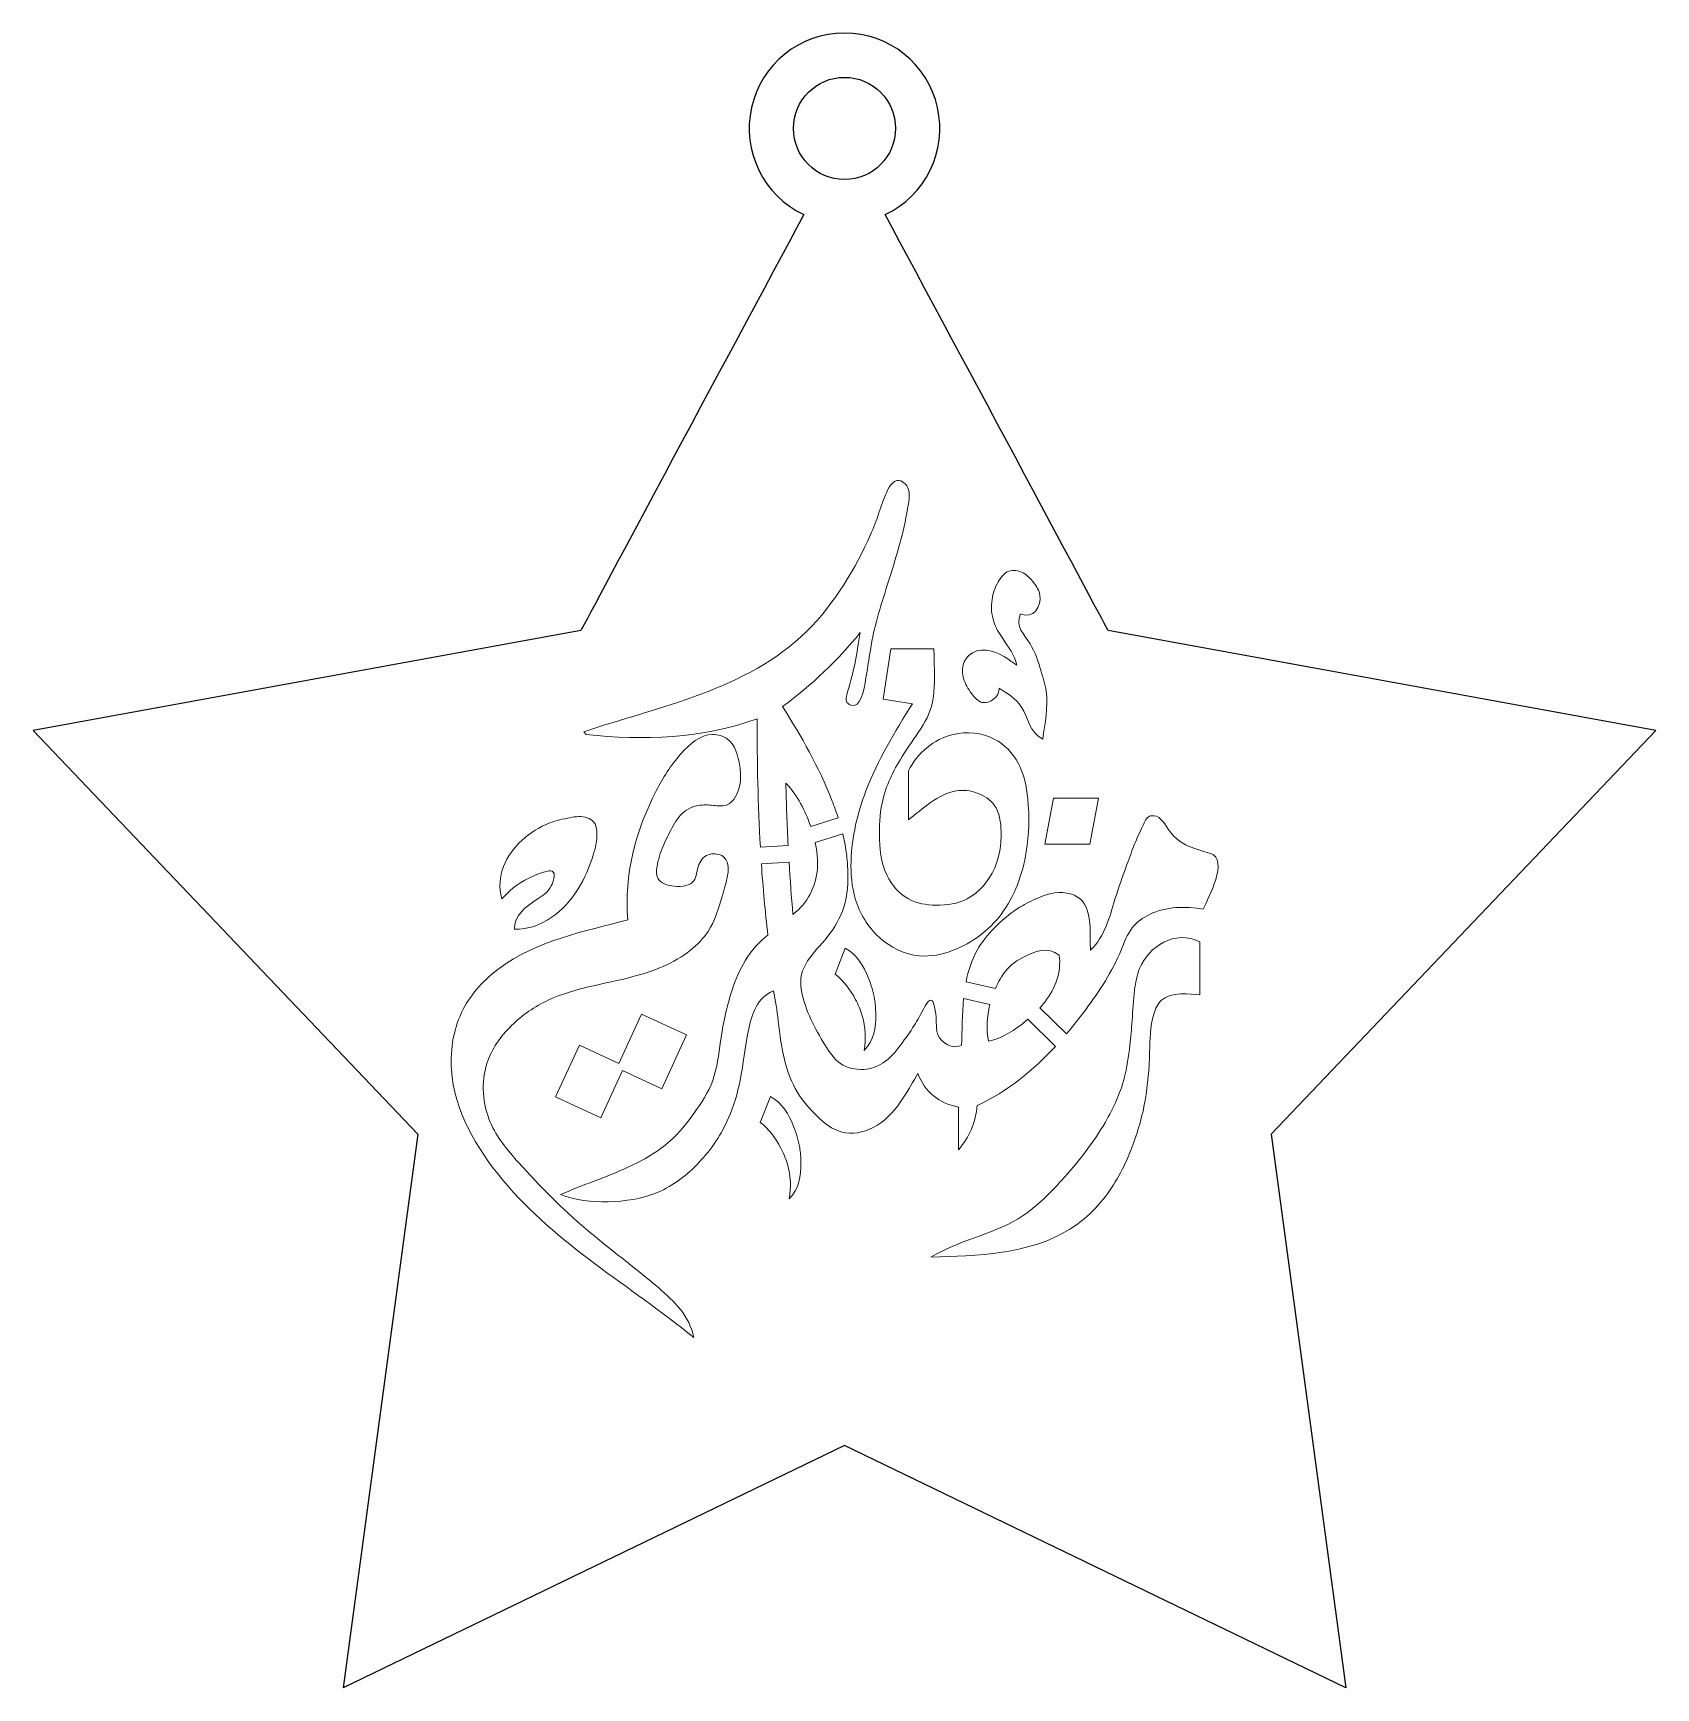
# Model space of a CAD drawing. Header units: inches. Extents: x -1634 to 343, y 456 to 1784.
# Drawn here: x -248.5 to 69.2, y 751.2 to 1075.1 of the extents above; entities that cross this region are included whole.
import ezdxf

# ---------------------------------------------------------------- set-up
doc = ezdxf.new("R2010")
doc.units = ezdxf.units.IN
doc.header["$MEASUREMENT"] = 0
doc.layers.get('0').update_dxf_attribs({"linetype": 'CONTINUOUS'})
doc.layers.add('rd', color=1, linetype='CONTINUOUS')

msp = doc.modelspace()

# ---------------------------------------------------------------- linework, layer by layer
for p, q in [((-173.17, 859.55), (-187.81, 751.16)), ((-6.09, 859.55), (8.55, 751.16)), ((-89.63, 798.63), (-187.81, 751.16)), ((8.55, 751.16), (-89.63, 798.63))]:
    msp.add_line(p, q)
msp.add_arc((-89.63, 1056.43), 18.66, 295.3165, 244.6835)
for points in [[(-97.61, 1039.55), (-112.11, 1012.52), (-141.26, 958.12), (-141.26, 958.12)], [(-38, 958.12), (-38, 958.12), (-67.16, 1012.52), (-81.65, 1039.55)], [(-141.26, 958.12), (-141.26, 958.12), (-248.49, 938.6), (-248.49, 938.6)], [(69.23, 938.6), (69.23, 938.6), (-38, 958.12), (-38, 958.12)], [(-248.49, 938.6), (-248.49, 938.6), (-173.17, 859.55), (-173.17, 859.55)], [(-6.09, 859.55), (-6.09, 859.55), (69.23, 938.6), (69.23, 938.6)]]:
    msp.add_open_spline(points, degree=3)
at = {"layer": 'rd', "linetype": 'Continuous', "lineweight": 15}
for p, q in [((-80.53, 954.58), (-82.08, 944.72)), ((-72.16, 954.58), (-80.53, 954.58)), ((-82.08, 944.72), (-76.34, 943.82)), ((-140.69, 938.31), (-140.22, 937.8)), ((-77.12, 930.65), (-77.12, 921.1)), ((-48.73, 925.36), (-50.43, 916.32)), ((-39.91, 925.36), (-48.73, 925.36)), ((-41.61, 916.32), (-39.91, 925.36)), ((-96.25, 919.78), (-90.88, 921.5)), ((-95.37, 916.62), (-89.98, 918.33)), ((-100.68, 916.09), (-106.11, 915.73)), ((-50.43, 916.32), (-41.61, 916.32)), ((-100.49, 912.81), (-105.91, 912.45)), ((-89.49, 895.98), (-91.47, 890.9)), ((-20.06, 886.82), (-20.06, 897.23)), ((-65.83, 889.38), (-60.1, 888.07)), ((-66.31, 886.12), (-61.17, 884.94)), ((-129.36, 883.05), (-133.82, 873.39)), ((-120.58, 878.99), (-129.36, 883.05)), ((-53.75, 882.04), (-48.32, 876.75)), ((-51.37, 884.3), (-46.14, 879.21)), ((-125.4, 868.46), (-120.58, 878.99)), ((-141.54, 876.95), (-146.2, 866.87)), ((-133.82, 873.39), (-141.54, 876.95)), ((-137.34, 862.77), (-133.07, 872.01)), ((-133.07, 872.01), (-125.4, 868.46)), ((-146.2, 866.87), (-137.34, 862.77)), ((-104.15, 866.94), (-106.13, 861.86)), ((-67.34, 864.84), (-67.34, 856.5))]:
    msp.add_line(p, q, dxfattribs=at)
at = {"layer": 'rd'}
msp.add_circle((-89.63, 1056.43), 10, dxfattribs=at)
at = {"layer": 'rd', "linetype": 'Continuous', "lineweight": 15}
for points, knots in [([(-86.54, 957.76), (-87.29, 953.41), (-87.76, 949.87), (-89.64, 944.26), (-86.62, 942.34), (-85.01, 950.81), (-84.21, 957.94), (-80.23, 970.04), (-77.59, 979.07), (-76.68, 986.03), (-80.43, 989.04), (-82.63, 981.55), (-86.45, 972.09), (-100.5, 948.05), (-126.12, 943.21), (-140.69, 938.31)], [0, 0, 0, 0, 0.082575, 0.096699, 0.103439, 0.145878, 0.202608, 0.291941, 0.389149, 0.413593, 0.424126, 0.475082, 0.50822, 0.665763, 1, 1, 1, 1]), ([(-55.19, 961.43), (-52.61, 960.23), (-50.35, 964.17), (-52.55, 967.6), (-54.44, 969.66), (-57.72, 970.28), (-59.86, 967.48), (-61.04, 964.06), (-60.77, 959.94), (-58.33, 955.89), (-56.32, 953.35), (-55.89, 951.35)], [0, 0, 0, 0, 0.177589, 0.254698, 0.334892, 0.414326, 0.497927, 0.602313, 0.725864, 0.831635, 1, 1, 1, 1]), ([(-50.82, 936.9), (-50.42, 939.92), (-49.37, 944.65), (-51.37, 950.78), (-52.87, 956.01), (-56.27, 958.93), (-55.19, 961.43)], [0, 0, 0, 0, 0.368773, 0.529538, 0.748072, 1, 1, 1, 1]), ([(-77.12, 921.1), (-74.45, 923.06), (-70.18, 927.4), (-63.56, 926.65), (-59.46, 924.01), (-58.66, 917.99), (-59.69, 911.19), (-64.69, 905.06), (-71.46, 904.07), (-77.63, 905.06), (-82.31, 910.6), (-83.04, 917.88), (-82.37, 926.24), (-78.8, 933.19), (-72.05, 942.34), (-71.78, 945.95), (-72.16, 954.58)], [0, 0, 0, 0, 0.105876, 0.144782, 0.184073, 0.235551, 0.305274, 0.381448, 0.440757, 0.494085, 0.553656, 0.632197, 0.69835, 0.790925, 0.85649, 1, 1, 1, 1]), ([(-55.89, 951.35), (-57.47, 952.41), (-59.99, 954.48), (-64.5, 954.37), (-66.7, 951.73), (-66.5, 948.5), (-65, 945.99), (-62.36, 942.88), (-59.23, 945.27), (-59.36, 946.84)], [0, 0, 0, 0, 0.223709, 0.365599, 0.470666, 0.585011, 0.714393, 0.819459, 1, 1, 1, 1]), ([(-59.36, 946.84), (-57.75, 945.92), (-53.77, 943.23), (-53.44, 938.2), (-50.82, 936.9)], [0, 0, 0, 0, 0.427489, 1, 1, 1, 1]), ([(-90.88, 921.5), (-91.25, 922.64), (-94.02, 930.34), (-98.09, 937.4), (-101.75, 943.28)], [0.5992608, 0.5992608, 0.5992608, 0.5992608, 0.6583144, 1, 1, 1, 1]), ([(-76.34, 943.82), (-79.76, 938.37), (-85.57, 928.77), (-88.79, 915.27), (-88, 905), (-83.51, 897.52), (-75.67, 893.67), (-66.52, 895.54), (-57.64, 902.26), (-53.57, 913.87), (-53.35, 924.15), (-54.9, 932.28), (-60.31, 937.95), (-69.91, 938.79), (-75.39, 934.19), (-77.12, 930.65)], [0, 0, 0, 0, 0.144386, 0.249308, 0.305027, 0.371385, 0.435451, 0.486061, 0.573402, 0.672129, 0.749401, 0.803585, 0.852984, 0.913433, 1, 1, 1, 1]), ([(-119.13, 819.74), (-119.99, 824), (-127.44, 831.12), (-140.61, 840.67), (-151.55, 851.61), (-160.22, 861.89), (-161.06, 872.96), (-155.22, 881.19), (-145.43, 887.85), (-132.49, 889.41), (-121.47, 893.53), (-115.28, 899.91), (-113.78, 905.82), (-111.24, 913.79), (-116.27, 914.82), (-118.64, 912.41), (-118.48, 908.39), (-122.85, 907.73), (-126.67, 909.03), (-126.31, 913.05), (-125.01, 916.32), (-123.26, 919.97), (-121.28, 922.9), (-118.35, 924), (-115.73, 924.08), (-111.79, 923.31), (-109.74, 927.84), (-110.13, 932.32), (-111.29, 936.91), (-117.03, 938.55), (-122.44, 933.69), (-129.65, 922.14), (-132.88, 910.17), (-132.03, 901.51)], [0, 0, 0, 0, 0.051471, 0.128537, 0.206985, 0.248026, 0.296653, 0.334025, 0.37118, 0.443995, 0.49643, 0.517782, 0.551975, 0.582255, 0.593064, 0.605866, 0.619989, 0.63674, 0.651774, 0.663495, 0.681363, 0.697987, 0.714997, 0.724113, 0.736387, 0.748772, 0.770323, 0.78447, 0.808997, 0.821955, 0.852725, 0.889512, 1, 1, 1, 1]), ([(-154.22, 899.67), (-148.91, 899.55), (-142.43, 904.93), (-138.98, 913.23), (-137.9, 917.66), (-138.31, 920.61), (-140.54, 921.96), (-143.66, 921.51), (-148.13, 920.48), (-154.85, 916.28), (-157.97, 910.11), (-156.71, 905.61)], [0, 0, 0, 0, 0.26698, 0.393315, 0.468811, 0.508637, 0.536387, 0.595392, 0.66695, 0.778717, 1, 1, 1, 1]), ([(-19.41, 903.61), (-19.02, 904.59), (-13.95, 913.56), (-21.2, 915.37), (-25.57, 917), (-27.75, 922.08), (-30.47, 921.8), (-31.2, 919.89), (-32.09, 918.11), (-33.17, 915.56), (-34.64, 911.4), (-37.26, 904.34), (-38.63, 898.28), (-41.46, 895.56)], [0, 0, 0, 0, 0.202271, 0.234992, 0.378095, 0.459839, 0.474545, 0.516268, 0.555005, 0.588156, 0.665864, 0.796832, 1, 1, 1, 1]), ([(-98.05, 887.63), (-99.01, 892.41), (-93.66, 896.37), (-89.15, 904.08), (-88.83, 910.11), (-89.25, 914.9), (-89.7, 917.18), (-89.98, 918.33)], [0, 0, 0, 0, 0.1976099, 0.3079893, 0.4306815, 0.4868435, 0.5453914, 0.5453914, 0.5453914, 0.5453914]), ([(-99.72, 902.58), (-96.87, 904.69), (-94.41, 909.77), (-95, 914.95), (-95.37, 916.62)], [0, 0, 0, 0, 0.3641901, 0.5415158, 0.5415158, 0.5415158, 0.5415158]), ([(-156.71, 905.61), (-154.55, 907.96), (-152.66, 909.35), (-145.81, 911.99), (-147.02, 907.31), (-150.76, 905), (-154.34, 902.38), (-154.22, 899.67)], [0, 0, 0, 0, 0.311681, 0.453461, 0.557152, 0.705869, 1, 1, 1, 1]), ([(-41.46, 895.56), (-41.72, 898.23), (-40.71, 904.73), (-47.18, 907.45), (-51.58, 906.02), (-56.32, 903.55), (-60.29, 900.18), (-64.17, 895.41), (-65.4, 891.56), (-65.83, 889.38)], [0, 0, 0, 0, 0.1914508, 0.2464832, 0.3609132, 0.4337035, 0.5460925, 0.6483861, 0.7708361, 0.7708361, 0.7708361, 0.7708361]), ([(-46.14, 879.21), (-44.82, 880.78), (-40.78, 885.94), (-36.35, 892.75), (-33.82, 900.05), (-28.19, 904.13), (-22.88, 904.2), (-19.41, 903.61)], [0.3643, 0.3643, 0.3643, 0.3643, 0.4633219, 0.6792575, 0.7578766, 0.8278963, 1, 1, 1, 1]), ([(-132.03, 901.51), (-140.51, 899.25), (-153.67, 896.71), (-165.49, 884.16), (-168.27, 867.94), (-152.91, 841.75), (-131.73, 830.02), (-119.13, 819.74)], [0, 0, 0, 0, 0.221763, 0.308483, 0.407035, 0.603025, 1, 1, 1, 1]), ([(-104.62, 898.51), (-108.23, 895.85), (-111.91, 888.7), (-113.9, 878.57), (-114.81, 870), (-118.96, 863.63), (-124.05, 857.27), (-133.29, 852.08), (-140.86, 849.64), (-145.23, 847.73)], [0, 0, 0, 0, 0.188736, 0.333885, 0.446273, 0.553732, 0.655159, 0.795295, 1, 1, 1, 1]), ([(-20.06, 897.23), (-24.97, 899.61), (-31.6, 895.32), (-33.01, 887.22), (-33.26, 882.17), (-33.79, 876.39), (-34.73, 869.51), (-39.02, 860.25), (-46.23, 851.11), (-56.93, 840.48), (-67.42, 838.73), (-72.71, 835.49)], [0, 0, 0, 0, 0.156844, 0.20522, 0.272551, 0.32691, 0.400104, 0.504719, 0.663924, 0.791227, 1, 1, 1, 1]), ([(-85.81, 875.92), (-83.82, 877.89), (-83.37, 881.5), (-83.67, 886.46), (-85.16, 891.2), (-87.12, 894.69), (-89.49, 895.98)], [0, 0, 0, 0, 0.340501, 0.47293, 0.664395, 1, 1, 1, 1]), ([(-47.62, 894.58), (-49.77, 896.35), (-54.89, 894.29), (-57.87, 892.19), (-59.52, 889.38), (-60.1, 888.07)], [0, 0, 0, 0, 0.2104339, 0.4336321, 0.5984877, 0.5984877, 0.5984877, 0.5984877]), ([(-51.37, 884.3), (-51.04, 884.66), (-48.61, 887.52), (-47.09, 891.3), (-47.62, 894.58)], [0.5201236, 0.5201236, 0.5201236, 0.5201236, 0.5818418, 1, 1, 1, 1]), ([(-91.47, 890.9), (-89.77, 889.61), (-87.8, 886.9), (-85.58, 881.75), (-85.37, 878.16), (-85.81, 875.92)], [0, 0, 0, 0, 0.378239, 0.59118, 1, 1, 1, 1]), ([(-145.23, 847.73), (-142.28, 846.54), (-135.81, 845.95), (-125.82, 847.37), (-117.56, 853.8), (-112.27, 861.72), (-109.63, 870.81), (-108.87, 879.69), (-106.73, 886.29), (-103.52, 887.64)], [0, 0, 0, 0, 0.141413, 0.288894, 0.439644, 0.594703, 0.709684, 0.858455, 1, 1, 1, 1]), ([(-103.52, 887.64), (-102.7, 883.76), (-102.44, 877.47), (-100.11, 869.23), (-95.94, 863.61), (-90.21, 858.7), (-82.46, 860.93), (-78.31, 866.01), (-76.18, 869.92), (-75.26, 871.46)], [0, 0, 0, 0, 0.2263276, 0.3600637, 0.4784048, 0.6290554, 0.7483692, 0.8911887, 0.9972777, 0.9972777, 0.9972777, 0.9972777]), ([(-66.71, 876.95), (-68.47, 876.07), (-71.8, 878.15), (-71.54, 881.91), (-72.37, 887.94), (-74.74, 882.87), (-76.38, 880.13), (-78.68, 876.92), (-81.55, 873.34), (-86.05, 871.81), (-90.8, 872.88), (-94.79, 879.02), (-97.27, 883.67), (-98.05, 887.63)], [0, 0, 0, 0, 0.102465, 0.155794, 0.23386, 0.3104, 0.346886, 0.433369, 0.527051, 0.602215, 0.691308, 0.779061, 1, 1, 1, 1]), ([(-72.71, 835.49), (-63.89, 835.72), (-49.84, 836.09), (-37.73, 847.43), (-33.21, 856.45), (-30.46, 866.1), (-29.8, 874.95), (-29.84, 881.62), (-27.24, 887.67), (-21.93, 886.98), (-20.06, 886.82)], [0, 0, 0, 0, 0.326588, 0.436333, 0.565, 0.674891, 0.785937, 0.87312, 0.90964, 1, 1, 1, 1]), ([(-61.44, 877.75), (-58.6, 878.34), (-56.12, 880.04), (-53.85, 881.95), (-53.75, 882.04)], [0, 0, 0, 0, 0.3633428, 0.3795914, 0.3795914, 0.3795914, 0.3795914]), ([(-100.46, 846.87), (-98.48, 848.85), (-98.03, 852.45), (-98.33, 857.42), (-99.82, 862.16), (-101.78, 865.64), (-104.15, 866.94)], [0, 0, 0, 0, 0.340501, 0.47293, 0.664395, 1, 1, 1, 1]), ([(-106.13, 861.86), (-104.43, 860.57), (-102.45, 857.85), (-100.24, 852.7), (-100.03, 849.11), (-100.46, 846.87)], [0, 0, 0, 0, 0.378239, 0.59118, 1, 1, 1, 1])]:
    msp.add_open_spline(points, degree=3, knots=knots, dxfattribs=at)
for points in [[(-101.75, 943.28), (-96.05, 947.46), (-90.98, 952.29), (-86.54, 957.76)], [(-140.22, 937.8), (-129.04, 936.52), (-117.42, 937.04), (-106.74, 940.86)], [(-106.74, 940.86), (-106.74, 932.48), (-106.58, 924.1), (-106.11, 915.73)], [(-101.1, 928.28), (-101.03, 924.21), (-100.89, 920.15), (-100.68, 916.09)], [(-96.25, 919.78), (-97.31, 922.91), (-98.85, 925.82), (-101.1, 928.28)], [(-105.91, 912.45), (-105.59, 907.8), (-105.18, 903.15), (-104.62, 898.51)], [(-100.49, 912.81), (-100.28, 909.4), (-100.03, 905.99), (-99.72, 902.58)], [(-66.31, 886.12), (-66.62, 883.03), (-66.62, 879.87), (-66.71, 876.95)], [(-61.17, 884.94), (-61.77, 882.56), (-61.91, 880.07), (-61.44, 877.75)], [(-63.66, 865.19), (-57.72, 867.92), (-52.7, 872.02), (-48.32, 876.75)], [(-75.26, 871.46), (-73.91, 867.86), (-71.27, 865.65), (-67.34, 864.84)], [(-67.34, 856.5), (-65.16, 859.02), (-63.93, 861.92), (-63.66, 865.19)]]:
    msp.add_open_spline(points, degree=3, dxfattribs=at)

doc.saveas('drawing.dxf')
